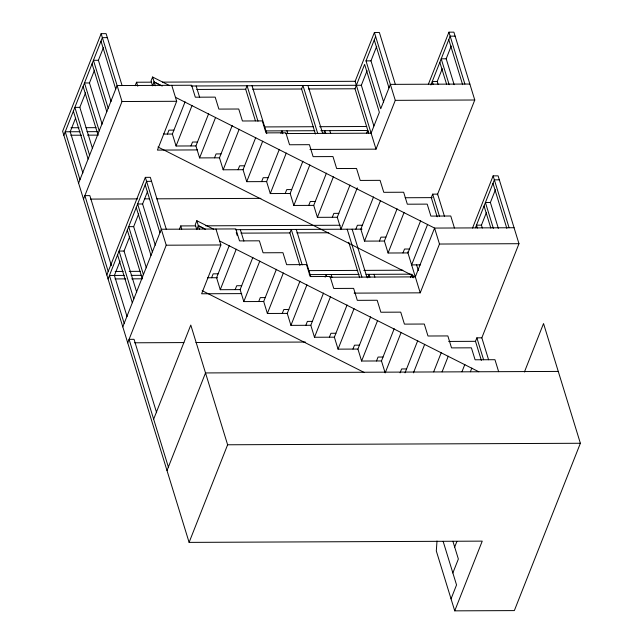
<?xml version="1.0" encoding="UTF-8"?>
<svg xmlns="http://www.w3.org/2000/svg" width="643" height="643" viewBox="0 0 643 643"><rect width="100%" height="100%" fill="white"/><g stroke="black" fill="none" stroke-linecap="round" stroke-linejoin="round"><path stroke-width="0.96" d="M437.007 541.012L436.308 550.979L454.73 610.85L514.344 610.593L580.372 443.268L543.536 323.542L524.415 372M122.074 85.535L106.111 33.645L101.144 33.669L62.628 131.276L189.106 542.387L482.234 541.133L454.73 610.85M63.858 135.263L102.374 37.656L107.341 37.64M75.512 118.304L70.2 131.759L82.875 172.951M92.504 148.549L79.828 107.357L85.567 92.809M102.133 124.147L89.457 82.955L94.505 70.175M111.07 101.49L98.403 60.297L103.443 47.51M78.591 183.159L117.106 85.551L191.63 85.238L195.319 97.206L215.188 97.125L218.869 109.093L238.746 109.013L242.427 120.988L262.304 120.9L265.985 132.876L285.862 132.788L289.543 144.763L309.42 144.675L313.101 156.651L332.978 156.571L336.659 168.538L356.527 168.458L360.217 180.434L380.085 180.345L383.775 192.321L403.643 192.233L407.332 204.209L427.201 204.12L430.882 216.096L450.759 216.008L454.44 227.984M83.502 199.129L122.017 101.522L101.144 33.669M135.167 85.72L136.541 82.232L151.443 82.167M169.623 85.623L152.608 77.031L151.065 80.946L152.584 85.881L154.127 81.974L162.189 86.041M106.834 274.963L145.35 177.355L150.317 177.331L166.28 229.221M171.761 85.318L176.672 101.289L157.414 150.092L197.514 149.915M108.064 278.958L146.58 181.35L151.547 181.326M167.405 134.057L168.948 130.143L173.915 130.127M120.064 261.098L114.406 275.445L127.081 316.637M136.71 292.235L124.035 251.043L129.773 236.495M146.339 267.834L133.664 226.641L138.703 213.862M155.276 245.176L142.601 203.984L147.649 191.204M208.645 113.698L195.93 145.929L176.061 146.009L172.372 134.041L185.088 101.811M176.061 146.009L192.048 105.492M190.963 145.945L192.506 142.039L197.473 142.015M122.797 326.853L161.313 229.246L235.836 228.924L239.517 240.9L259.394 240.812L263.075 252.787L282.952 252.699L286.633 264.675L306.51 264.594L310.191 276.562L330.068 276.482L333.749 288.458L353.626 288.369L357.307 300.345L377.176 300.257L380.865 312.233L400.734 312.144L404.423 324.12L424.292 324.032L427.981 336.008L447.85 335.927L451.531 347.895L471.407 347.815L475.089 359.791L494.965 359.702L498.646 371.678M232.203 125.586L219.488 157.816L199.611 157.905L215.606 117.388M127.708 342.815L166.224 245.208L145.35 177.355M179.365 229.414L180.739 225.926L195.649 225.862M214.521 157.84L216.064 153.926L221.031 153.902M255.416 120.852L245.69 89.24L247.073 85.76L257.972 121.197M213.83 229.31L196.814 220.718L195.271 224.632L196.79 229.575L198.333 225.661L205.495 229.278M255.761 137.473L243.046 169.704L223.169 169.792L239.156 129.275M238.079 169.728L239.622 165.814L244.589 165.79M215.96 229.012L220.879 244.975L201.621 293.779L241.72 293.61M279.319 149.361L266.604 181.591L246.727 181.68L262.714 141.163M153.645 419.18L190.786 325.053L227.622 444.779L189.106 542.387M211.611 277.752L213.154 273.838L218.122 273.814M229.294 245.497L216.578 277.728L220.26 289.704L240.136 289.615L252.852 257.385M261.637 181.615L263.18 177.701L268.147 177.677M280.943 133.463L281.98 130.851L282.864 133.72M220.26 289.704L236.254 249.187M315.44 134.025L301.591 88.999L302.966 85.519L317.698 133.414M302.877 161.256L290.162 193.479L270.285 193.567L286.272 153.05M235.169 289.639L236.712 285.725L241.68 285.701M167.003 470.547L205.519 372.932L558.269 371.421M285.195 193.503L286.738 189.589L291.705 189.572M276.41 269.28L263.694 301.503L243.818 301.591L259.804 261.074M326.435 173.144L313.72 205.374L293.843 205.455L309.83 164.938M323.799 133.278L324.828 130.666L325.712 133.535M258.727 301.527L260.27 297.613L265.238 297.596M299.919 265.503L289.897 232.935L291.271 229.447L302.178 264.892M309.942 149.433L376.018 149.152L355.145 81.299L374.403 32.488L379.37 32.471L395.332 84.362M308.744 205.39L310.296 201.476L315.263 201.46M368.672 133.222L355 88.774L364.629 64.372L379.362 112.268L371.107 133.181L285.741 133.551M469.856 84.04L390.365 84.378L380.736 108.78L366.004 60.884L375.633 36.482M299.968 281.168L287.252 313.398L267.375 313.479L283.362 272.962M373.848 125.932L361.342 85.27L367.081 70.714M383.638 102.052L370.971 60.86L376.71 46.312M349.993 185.031L337.278 217.262L317.401 217.342L333.387 176.825M282.285 313.414L283.828 309.5L288.795 309.484M332.302 217.278L333.854 213.372L338.821 213.347M366.647 133.093L367.683 130.481L320.841 130.682M323.525 293.055L310.81 325.286L290.933 325.366L306.92 284.849M357.307 187.796L340.959 229.238L337.278 217.262M305.843 325.302L307.386 321.396L312.353 321.371M325.149 277.157L326.178 274.537L326.773 276.458M376.018 149.152L395.276 100.348L374.403 32.488M355.86 229.173L357.404 225.259L362.379 225.235M347.083 304.943L334.368 337.173L314.491 337.262L330.478 296.744M373.551 196.919L360.827 229.149L364.517 241.125L384.385 241.037L397.109 208.806M364.517 241.125L380.503 200.608M428.334 84.362L448.927 32.174L453.894 32.15L474.767 100.003L437.353 194.821M329.393 337.197L330.944 333.283L335.911 333.259M430.898 84.964L450.156 36.161L455.123 36.145M438.124 84.329L437.24 81.46L442.288 68.68M454.143 84.667L446.186 58.802L451.225 46.015M379.418 241.061L380.961 237.146L385.929 237.122M370.641 316.83L357.918 349.061L338.049 349.149L354.036 308.632M367.659 277.84L369.034 274.352L369.918 277.229M420.659 220.694L407.943 252.924L388.075 253.012L404.061 212.495M352.951 349.085L354.494 345.17L359.469 345.146M402.976 252.948L404.519 249.034L409.487 249.01M394.199 328.718L381.476 360.948L361.607 361.036L377.594 320.519M444.426 216.209L437.634 194.13L432.659 194.146L431.284 197.634L437.192 216.836M427.619 224.383L411.633 264.9L420.57 264.86M376.509 360.972L378.052 357.058L383.027 357.034M410.507 277.655L411.882 274.167M329.947 277.246L415.314 276.876L434.572 228.072L514.062 227.726M401.152 332.407L385.165 372.924L381.476 360.948M354.14 293.128L420.225 292.838L439.482 244.035L434.572 228.072L175.443 97.294M400.067 372.86L401.61 368.945L406.577 368.929M405.034 372.836L417.749 340.613M413.441 372.844L424.71 344.294M472.541 228.048L493.133 175.861L498.1 175.844L518.973 243.697L481.832 337.816L488.584 359.742M475.45 227.783L494.363 179.855L499.33 179.831M482.33 228.024L481.446 225.146L486.494 212.367M498.341 228.353L490.384 202.489L495.431 189.709M433.679 371.839L441.307 352.501M442.087 371.839L448.267 356.182M461.963 371.758L464.865 364.388M481.358 360.385L475.49 341.32L476.865 337.84L481.832 337.816M470.371 371.758L471.817 368.077M454.681 547.04L456.884 541.462M452.857 572.961L458.363 559.016L452.913 541.293M451.04 598.874L456.546 584.929L443.14 541.35M98.403 60.297L93.428 60.313L108.169 108.217M446.186 58.802L441.211 58.818L449.168 84.683M366.004 60.884L370.971 60.86M162.51 82.127L355.145 81.299M89.457 82.955L84.49 82.979L99.223 130.875M437.24 81.46L432.273 81.484L433.157 84.354M191.172 85.993L361.342 85.27M196.766 89.449L245.69 89.24M252.659 89.216L301.591 88.999M308.536 88.975L355 88.774M122.017 101.522L176.672 101.289M395.276 100.348L474.767 100.003M79.828 107.357L74.861 107.381L89.594 155.276M70.979 127.756L79.001 127.724M86.017 127.692L96.04 127.652M264.434 126.928L313.551 126.719M319.571 126.687L366.679 126.486M80.045 131.719L65.232 131.783L79.965 179.678M86.942 131.686L97.768 131.638M266.025 130.915L314.861 130.706M163.386 134.074L172.372 134.041M70.794 135.239L81.629 135.191M87.536 135.167L98.363 135.118M90.518 199.097L137.618 198.896M144.635 198.864L149.642 198.848M156.659 198.816L260.881 198.365M405.186 197.747L432.249 197.626M142.601 203.984L137.634 204.008L152.375 251.903M490.384 202.489L485.417 202.513L493.374 228.378M205.712 225.822L340.123 225.243M133.664 226.641L128.696 226.666L143.429 274.561M481.446 225.146L476.479 225.171L477.363 228.048M235.378 229.688L362.025 229.141M240.972 233.144L289.897 232.935M296.865 232.903L328.814 232.766M166.224 245.208L220.879 244.975M439.482 244.035L518.973 243.697M124.035 251.043L119.068 251.067L133.8 298.963M115.185 271.45L123.199 271.418M129.219 271.386L140.246 271.338M308.64 270.615L357.757 270.406M363.777 270.381L402.864 270.213M124.252 275.405L109.439 275.469L124.171 323.365M131.148 275.381L141.974 275.333M309.235 274.609L359.067 274.4M366.044 274.368L410.885 274.175M207.593 277.768L217.479 277.728M115.001 278.925L125.827 278.877M131.735 278.853L142.569 278.805M134.684 342.791L183.882 342.574M195.93 342.526L305.369 342.052M448.661 341.441L475.49 341.32M227.622 444.779L580.372 443.268M157.977 147.006L415.314 276.876M219.649 240.98L478.778 371.758M202.183 290.692L364.477 372.602M154.127 81.974L160.043 85.013M198.333 225.661L204.249 228.699M448.927 32.174L464.889 84.056M493.133 175.861L509.095 227.751M448.782 39.649L462.63 84.675M492.988 183.343L506.837 228.361M439.836 62.307L446.62 84.337M484.042 206.001L490.818 228.032M432.659 194.146L439.458 216.225M476.865 337.84L483.608 359.759M374.258 39.97L388.991 87.866M416.6 264.892L418.344 270.566M407.654 251.968L420.225 292.838M412.292 275.019L413.168 277.856M367.683 130.481L368.568 133.35M412.179 275.132L412.766 277.045M384.385 241.037L388.075 253.012M329.795 130.642L330.679 133.519M374.001 274.336L374.885 277.205M307.933 85.495L322.665 133.39M352.139 229.189L366.872 277.085M347.172 229.205L361.905 277.101M348.739 242.274L359.646 277.72M313.72 205.374L317.401 217.342M357.918 349.061L361.607 361.036M286.947 130.826L287.831 133.704M331.153 274.521L332.037 277.39M290.162 193.479L293.843 205.455M334.368 337.173L338.049 349.149M252.04 85.736L266.773 133.631M296.246 229.422L310.682 276.361M266.604 181.591L270.285 193.567M310.81 325.286L314.491 337.262M243.046 169.704L246.727 181.68M287.252 313.398L290.933 325.366M219.488 157.816L223.169 169.792M263.694 301.503L267.375 313.479M196.147 85.977L199.668 97.423M240.345 229.664L243.874 241.117M236.254 232.525L237.13 235.37M195.93 145.929L199.611 157.905M240.136 289.615L243.818 301.591M152.608 77.031L155.293 85.752M196.814 220.718L199.499 229.438M136.541 82.232L137.763 86.226M180.739 225.926L181.728 229.117M100.999 41.144L115.732 89.039M145.197 184.83L159.938 232.734M92.053 63.802L106.794 111.697M136.26 207.496L150.992 255.392M83.116 86.459L97.849 134.355M127.322 230.154L142.055 278.049M73.374 111.151L88.107 159.054M117.573 254.845L132.313 302.74M111.408 265.696L89.851 195.617L84.876 195.641L108.209 271.483M156.635 412.71L134.049 339.311L129.082 339.335L168.378 467.059"/></g></svg>
